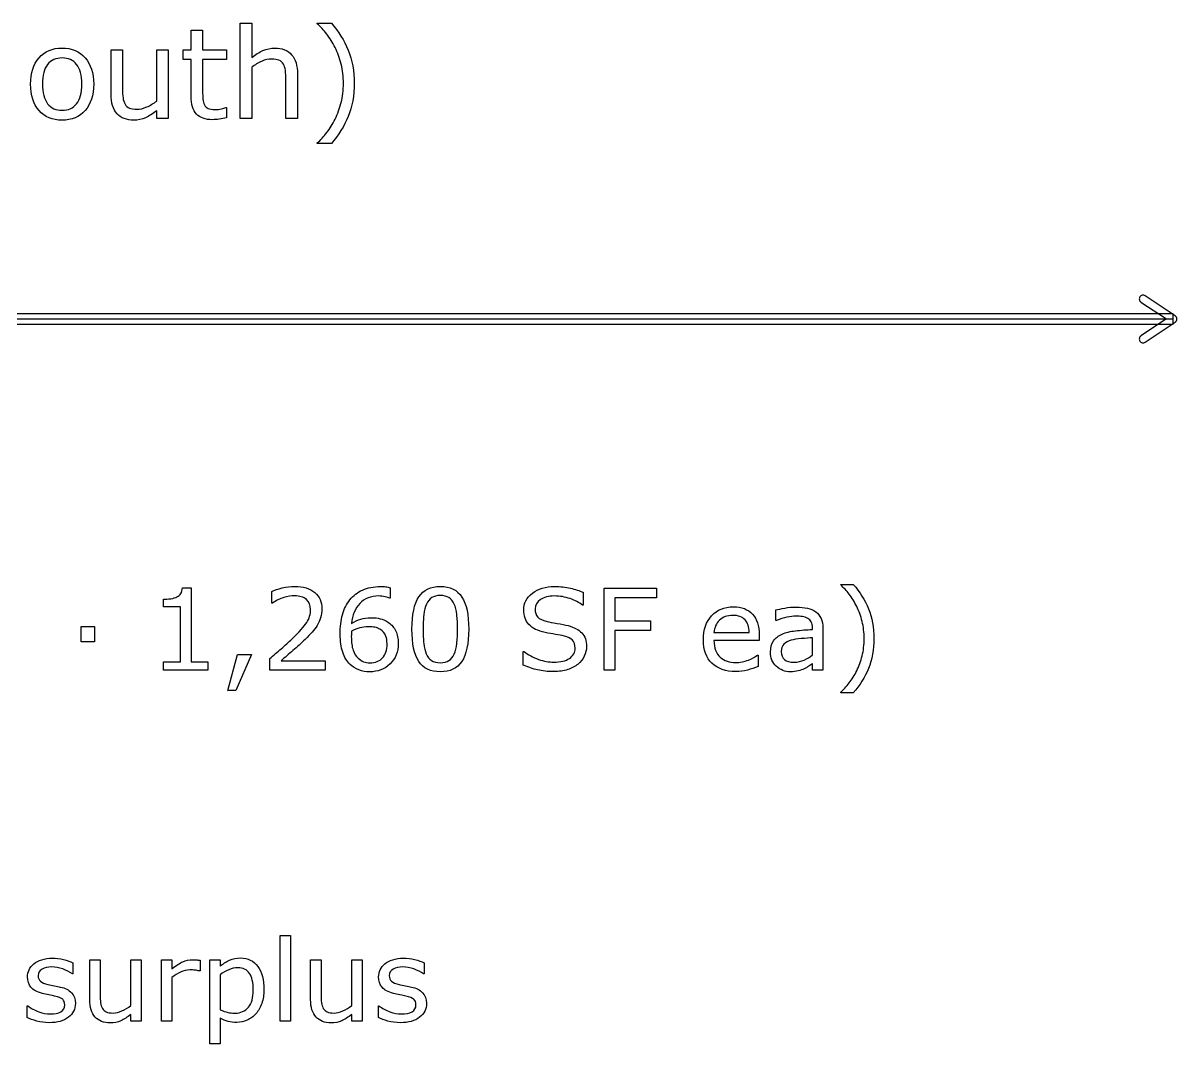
# Model space of a CAD drawing. Extents: x -13 to 750, y 12 to 2314.
# Drawn here: x 176.3 to 268.3, y 1756.1 to 1837.5 of the extents above; entities that cross this region are included whole.
import ezdxf

# ---------------------------------------------------------------- set-up
doc = ezdxf.new("R2010")
doc.units = 0
doc.layers.get('0').update_dxf_attribs({"linetype": 'CONTINUOUS'})

msp = doc.modelspace()

# ---------------------------------------------------------------- linework, layer by layer
at = {"color": 7}
for points in [[(194.53521, 1833.96227), (194.53521, 1829.89), (193.61724, 1829.89), (193.61724, 1837.48766), (194.53521, 1837.48766), (194.53521, 1834.73863)], [(199.75977, 1837.4388), (199.75977, 1837.4876), (200.87793, 1837.4876)], [(189.69629, 1831.67224), (189.69629, 1834.57263), (189.07617, 1834.57263), (189.07617, 1835.34411), (189.69629, 1835.34411), (189.69629, 1836.91149), (190.61426, 1836.91149), (190.61426, 1835.34411), (192.50879, 1835.34411), (192.50879, 1834.57263), (190.61426, 1834.57263), (190.61426, 1832.08728)], [(183.30957, 1831.80406), (183.30957, 1835.3441), (184.22754, 1835.3441), (184.22754, 1832.23863)], [(186.95219, 1831.27189), (186.95219, 1835.34415), (187.87016, 1835.34415), (187.87012, 1829.89)], [(198.17773, 1829.89), (197.25977, 1829.89), (197.25977, 1832.99547)], [(198.17778, 1833.43004), (198.17773, 1829.89)], [(187.87012, 1829.89), (186.95215, 1829.89), (186.95215, 1830.49547)], [(192.45993, 1830.76404), (192.50873, 1830.76404), (192.50879, 1829.9388)], [(200.87793, 1827.87828), (199.75977, 1827.87828), (199.75977, 1827.92708)], [(265.43361, 1815.23959), (267.459, 1813.88998), (265.43361, 1812.54037)], [(268.16602, 1814.13997), (265.76562, 1815.73961)], [(44, 1813.89), (268, 1813.89)], [(265.76562, 1812.04036), (268.16602, 1813.63997)], [(189.01025, 1792.45539), (189.69141, 1792.45539), (189.69141, 1786.55793), (191.02734, 1786.55793), (191.02734, 1785.89)], [(205.57764, 1792.4554), (205.57764, 1791.61604), (205.53374, 1791.61604)], [(241.48975, 1792.6839), (241.48975, 1792.7278), (242.49609, 1792.7278)], [(191.02734, 1785.89), (187.48535, 1785.89), (187.48535, 1786.55797), (188.84766, 1786.55797), (188.84766, 1790.94371), (187.48535, 1790.94371), (187.48535, 1791.54137)], [(196.17334, 1791.23814), (196.12944, 1791.23814), (196.12944, 1792.161)], [(220.95848, 1792.09504), (220.95848, 1791.06672), (220.89698, 1791.06672)], [(236.37451, 1789.85392), (236.33061, 1789.85392), (236.33061, 1790.69327)], [(231.38232, 1788.89142), (234.19482, 1788.89142)], [(234.99898, 1788.70685), (234.99902, 1788.25861)], [(239.24414, 1789.13317), (239.24414, 1789.26062)], [(240.06596, 1789.22109), (240.06592, 1785.89)], [(205.32313, 1787.97729), (205.32275, 1787.97736)], [(234.99902, 1788.25861), (231.38232, 1788.25861)], [(239.24414, 1787.0985), (239.24414, 1788.4652)], [(200.39648, 1785.89), (195.9668, 1785.89), (195.9668, 1786.80846)], [(216.17725, 1786.29426), (216.17725, 1787.3841), (216.23875, 1787.3841)], [(234.8584, 1787.08967), (234.9023, 1787.08967), (234.9023, 1786.18879)], [(196.87649, 1786.64146), (200.39651, 1786.64146), (200.39648, 1785.89)], [(240.06592, 1785.89), (239.24414, 1785.89), (239.24414, 1786.41295)], [(242.49609, 1784.07945), (241.48975, 1784.07945), (241.48975, 1784.12335)], [(181.61426, 1759.61266), (181.61426, 1762.79869), (182.44043, 1762.79869), (182.44043, 1760.00377)], [(184.89262, 1759.13364), (184.89262, 1762.79868), (185.71879, 1762.79868), (185.71875, 1757.89)], [(188.17094, 1761.37486), (188.17094, 1757.89), (187.34477, 1757.89), (187.34477, 1762.79869), (188.17094, 1762.79869), (188.17094, 1762.07359)], [(192.01172, 1758.13609), (192.01172, 1756.07945), (191.18555, 1756.07945), (191.18555, 1762.79869), (192.01172, 1762.79869), (192.01172, 1762.28453)], [(199.22754, 1759.61263), (199.22754, 1762.79866), (200.05371, 1762.79866), (200.05371, 1760.00374)], [(202.5059, 1759.13361), (202.5059, 1762.79865), (203.33207, 1762.79865), (203.33203, 1757.88997)], [(180.27389, 1762.54818), (180.27389, 1761.66488), (180.22999, 1761.66488)], [(190.40771, 1761.89781), (190.36381, 1761.89781)], [(190.40775, 1762.74599), (190.40771, 1761.89781)], [(208.27144, 1762.54819), (208.27144, 1761.66489), (208.22754, 1761.66489)], [(192.01172, 1761.59017), (192.01172, 1758.80843)], [(176.63086, 1758.18439), (176.63086, 1759.11164), (176.67476, 1759.11164)], [(204.62842, 1758.1844), (204.62842, 1759.11165), (204.67232, 1759.11165)], [(185.71875, 1757.89), (184.89258, 1757.89), (184.89258, 1758.43492)], [(203.33203, 1757.88997), (202.50586, 1757.88997), (202.50586, 1758.43489)]]:
    msp.add_lwpolyline(points, dxfattribs=at)
for points in [[(202.69922, 1832.68291), (202.69922, 1832.68291)], [(180.98047, 1832.61461), (180.98047, 1832.61461)], [(181.92773, 1832.61461), (181.92773, 1832.61461)], [(44, 1814.29039), (44, 1813.48961), (268, 1813.48961), (268, 1814.29039)], [(226.79883, 1791.65998), (223.48975, 1791.65998), (223.48975, 1789.81428), (226.33301, 1789.81428), (226.33301, 1789.04084), (223.48975, 1789.04084), (223.48975, 1785.89), (222.61963, 1785.89), (222.61963, 1792.43346), (226.79883, 1792.43346)], [(181.98779, 1788.13561), (180.9375, 1788.13561), (180.9375, 1789.37926), (181.98779, 1789.37926)], [(211.83105, 1789.16389), (211.83105, 1789.16389)], [(206.21489, 1788.01251), (206.21489, 1788.01251)], [(221.22218, 1787.75764), (221.22218, 1787.75764)], [(244.13525, 1788.40358), (244.13525, 1788.40358)], [(194.51221, 1787.14244), (193.27295, 1784.26402), (192.63135, 1784.26402), (193.396, 1787.14244)], [(210.67528, 1787.16877), (210.67528, 1787.16877)], [(239.24414, 1787.09852), (239.24414, 1787.09852)], [(197.62793, 1757.88997), (196.80176, 1757.88997), (196.80176, 1764.72786), (197.62793, 1764.72786)], [(194.65283, 1760.3817), (194.65283, 1760.3817)], [(195.50537, 1760.40367), (195.50537, 1760.40367)], [(180.4673, 1759.305), (180.4673, 1759.305)], [(208.46484, 1759.30501), (208.46484, 1759.30501)]]:
    msp.add_lwpolyline(points, close=True, dxfattribs=at)
for points in [[(200.51172, 1836.6136), (200.274087, 1836.9261), (200.023437, 1837.201167), (199.75977, 1837.4388)], [(200.87793, 1837.4876), (201.454103, 1836.826793), (201.901693, 1836.105763), (202.2207, 1835.32451)], [(201.18066, 1835.52962), (200.975587, 1835.943033), (200.752607, 1836.30436), (200.51172, 1836.6136)], [(177.57227, 1834.7191), (178.027997, 1835.23668), (178.641603, 1835.49547), (179.41309, 1835.49547)], [(179.41309, 1835.49547), (180.178063, 1835.49547), (180.788413, 1835.23668), (181.24414, 1834.7191)], [(195.42388, 1835.29527), (195.729867, 1835.428737), (196.043993, 1835.49547), (196.36626, 1835.49547)], [(196.36626, 1835.49547), (196.955453, 1835.49547), (197.404673, 1835.31806), (197.71392, 1834.96324)], [(201.65918, 1834.20638), (201.53874, 1834.688147), (201.379233, 1835.129227), (201.18066, 1835.52962)], [(176.89355, 1832.61461), (176.89355, 1833.503283), (177.11979, 1834.20478), (177.57227, 1834.7191)], [(179.41309, 1834.70445), (178.915043, 1834.70445), (178.527673, 1834.531927), (178.25098, 1834.18688)], [(180.56543, 1834.18688), (180.288737, 1834.531927), (179.904623, 1834.70445), (179.41309, 1834.70445)], [(181.24414, 1834.7191), (181.699867, 1834.20478), (181.92773, 1833.503283), (181.92773, 1832.61461)], [(194.53521, 1834.73863), (194.821663, 1834.976263), (195.117887, 1835.16181), (195.42388, 1835.29527)], [(196.10747, 1834.62145), (195.856823, 1834.62145), (195.59478, 1834.5596), (195.32134, 1834.4359)], [(196.70317, 1834.51891), (196.550177, 1834.58727), (196.35161, 1834.62145), (196.10747, 1834.62145)], [(197.05474, 1834.21617), (196.97336, 1834.35289), (196.85617, 1834.453803), (196.70317, 1834.51891)], [(197.71392, 1834.96324), (198.02316, 1834.608427), (198.17778, 1834.09736), (198.17778, 1833.43004)], [(202.2207, 1835.32451), (202.539713, 1834.543263), (202.69922, 1833.66273), (202.69922, 1832.68291)], [(178.25098, 1834.18688), (177.97754, 1833.84508), (177.84082, 1833.32099), (177.84082, 1832.61461)], [(180.98047, 1832.61461), (180.98047, 1833.32099), (180.842123, 1833.84508), (180.56543, 1834.18688)], [(195.32134, 1834.4359), (195.0479, 1834.3122), (194.785857, 1834.154323), (194.53521, 1833.96227)], [(197.21587, 1833.69859), (197.186603, 1833.91995), (197.132893, 1834.092477), (197.05474, 1834.21617)], [(197.25977, 1832.99547), (197.25977, 1833.246123), (197.245137, 1833.480497), (197.21587, 1833.69859)], [(201.83984, 1832.68294), (201.83984, 1833.216793), (201.77962, 1833.724607), (201.65918, 1834.20638)], [(201.65918, 1831.15462), (201.77962, 1831.61686), (201.83984, 1832.1263), (201.83984, 1832.68294)], [(202.69922, 1832.68297), (202.69922, 1831.70315), (202.539713, 1830.822617), (202.2207, 1830.04137)], [(177.57227, 1830.51012), (177.11979, 1831.02444), (176.89355, 1831.725937), (176.89355, 1832.61461)], [(177.84082, 1832.61461), (177.84082, 1831.931017), (177.979167, 1831.41181), (178.25586, 1831.05699)], [(180.56055, 1831.05211), (180.840497, 1831.40367), (180.98047, 1831.924503), (180.98047, 1832.61461)], [(181.92773, 1832.61461), (181.92773, 1831.725937), (181.699867, 1831.02444), (181.24414, 1830.51012)], [(183.78809, 1830.26109), (183.469077, 1830.612657), (183.30957, 1831.12698), (183.30957, 1831.80406)], [(184.22754, 1832.23863), (184.22754, 1831.961937), (184.240573, 1831.724307), (184.26664, 1831.52574)], [(190.61426, 1832.08728), (190.61426, 1831.80082), (190.62076, 1831.57621), (190.63376, 1831.41345)], [(178.25586, 1831.05699), (178.532553, 1830.70543), (178.918297, 1830.52965), (179.41309, 1830.52965)], [(179.41309, 1830.52965), (179.90137, 1830.52965), (180.283857, 1830.703803), (180.56055, 1831.05211)], [(184.26664, 1831.52574), (184.292707, 1831.330427), (184.348047, 1831.162783), (184.43266, 1831.02281)], [(184.43266, 1831.02281), (184.520547, 1830.879583), (184.634477, 1830.775417), (184.77445, 1830.71031)], [(186.16117, 1830.79825), (186.444377, 1830.92195), (186.70805, 1831.07983), (186.95219, 1831.27189)], [(190.13086, 1830.23181), (189.841147, 1830.53129), (189.69629, 1831.011433), (189.69629, 1831.67224)], [(190.63376, 1831.41345), (190.64676, 1831.253943), (190.692333, 1831.104203), (190.77048, 1830.96423)], [(190.77048, 1830.96423), (190.842093, 1830.834023), (190.93975, 1830.737993), (191.06345, 1830.67614)], [(201.18066, 1829.83626), (201.382487, 1830.252927), (201.541993, 1830.69238), (201.65918, 1831.15462)], [(179.41309, 1829.73863), (178.641603, 1829.73863), (178.027997, 1829.995793), (177.57227, 1830.51012)], [(181.24414, 1830.51012), (180.788413, 1829.995793), (180.178063, 1829.73863), (179.41309, 1829.73863)], [(185.12598, 1829.73863), (184.55306, 1829.73863), (184.107097, 1829.912783), (183.78809, 1830.26109)], [(184.77445, 1830.71031), (184.914423, 1830.645243), (185.117877, 1830.61271), (185.38481, 1830.61271)], [(186.06348, 1829.93395), (185.780273, 1829.803737), (185.467773, 1829.73863), (185.12598, 1829.73863)], [(185.38481, 1830.61271), (185.622437, 1830.61271), (185.881223, 1830.674557), (186.16117, 1830.79825)], [(186.95215, 1830.49547), (186.642903, 1830.25133), (186.34668, 1830.064157), (186.06348, 1829.93395)], [(191.40039, 1829.78259), (190.84375, 1829.78259), (190.420573, 1829.93233), (190.13086, 1830.23181)], [(191.06345, 1830.67614), (191.190403, 1830.61754), (191.38246, 1830.58824), (191.63962, 1830.58824)], [(191.63962, 1830.58824), (191.78936, 1830.58824), (191.94561, 1830.609407), (192.10837, 1830.65174)], [(192.50879, 1829.9388), (192.336263, 1829.8932), (192.14746, 1829.855763), (191.94238, 1829.82649)], [(192.10837, 1830.65174), (192.27113, 1830.69734), (192.388317, 1830.734773), (192.45993, 1830.76404)], [(202.2207, 1830.04137), (201.901693, 1829.260117), (201.454103, 1828.539087), (200.87793, 1827.87828)], [(191.94238, 1829.82649), (191.74056, 1829.797223), (191.559897, 1829.78259), (191.40039, 1829.78259)], [(200.51172, 1828.75227), (200.765627, 1829.074537), (200.988607, 1829.435867), (201.18066, 1829.83626)], [(199.75977, 1827.92708), (200.010417, 1828.151687), (200.261067, 1828.42675), (200.51172, 1828.75227)], [(265.34961, 1815.65561), (265.305553, 1815.589312), (265.289651, 1815.508222), (265.305406, 1815.430194)], [(265.305406, 1815.430194), (265.321161, 1815.352167), (265.36728, 1815.2836), (265.43361, 1815.23959)], [(265.54021, 1815.783809), (265.462185, 1815.768055), (265.39362, 1815.721937), (265.34961, 1815.65561)], [(265.76562, 1815.73961), (265.699322, 1815.783664), (265.618235, 1815.799564), (265.54021, 1815.783809)], [(268.300164, 1813.88997), (268.300164, 1813.990516), (268.2498, 1814.084378), (268.16602, 1814.13997)], [(268.16602, 1813.63997), (268.2498, 1813.695562), (268.300164, 1813.789424), (268.300164, 1813.88997)], [(265.43361, 1812.54037), (265.367283, 1812.49636), (265.321165, 1812.427795), (265.305411, 1812.34977)], [(265.305411, 1812.34977), (265.289656, 1812.271745), (265.305556, 1812.190658), (265.34961, 1812.12436)], [(265.34961, 1812.12436), (265.39362, 1812.058033), (265.462185, 1812.011915), (265.54021, 1811.996161)], [(265.54021, 1811.996161), (265.618235, 1811.980406), (265.699322, 1811.996306), (265.76562, 1812.04036)], [(188.87402, 1791.99836), (188.953127, 1792.11262), (188.998537, 1792.264963), (189.01025, 1792.45539)], [(196.12944, 1792.161), (196.337453, 1792.263533), (196.61431, 1792.357283), (196.96001, 1792.44225)], [(196.96001, 1792.44225), (197.308643, 1792.52721), (197.645557, 1792.56969), (197.97075, 1792.56969)], [(197.97075, 1792.56969), (198.64165, 1792.56969), (199.16753, 1792.40709), (199.54839, 1792.08189)], [(202.36523, 1791.50182), (202.623043, 1791.832873), (202.955563, 1792.090683), (203.36279, 1792.27525)], [(203.36279, 1792.27525), (203.770017, 1792.46275), (204.244627, 1792.5565), (204.78662, 1792.5565)], [(204.78662, 1792.5565), (204.959473, 1792.5565), (205.104493, 1792.549167), (205.22168, 1792.5345)], [(205.22168, 1792.5345), (205.338867, 1792.519833), (205.45752, 1792.493467), (205.57764, 1792.4554)], [(207.854, 1791.73029), (208.220213, 1792.28693), (208.791503, 1792.56525), (209.56787, 1792.56525)], [(209.56787, 1792.56525), (210.35303, 1792.56525), (210.925783, 1792.282537), (211.28613, 1791.71711)], [(216.91111, 1792.02473), (217.374003, 1792.37629), (217.961407, 1792.55207), (218.67332, 1792.55207)], [(218.67332, 1792.55207), (219.13328, 1792.55207), (219.555153, 1792.508123), (219.93894, 1792.42023)], [(219.93894, 1792.42023), (220.322733, 1792.332343), (220.66258, 1792.223947), (220.95848, 1792.09504)], [(242.1665, 1791.94122), (241.952633, 1792.222467), (241.72705, 1792.470027), (241.48975, 1792.6839)], [(242.49609, 1792.7278), (243.01465, 1792.133073), (243.417483, 1791.484147), (243.70459, 1790.78102)], [(187.48535, 1791.54137), (187.669923, 1791.54137), (187.867677, 1791.556003), (188.07861, 1791.58527)], [(188.07861, 1791.58527), (188.28955, 1791.61747), (188.44922, 1791.66288), (188.55762, 1791.7215)], [(188.55762, 1791.7215), (188.692387, 1791.794747), (188.797853, 1791.887033), (188.87402, 1791.99836)], [(197.08301, 1791.66881), (196.772463, 1791.575057), (196.46924, 1791.4315), (196.17334, 1791.23814)], [(197.94873, 1791.80943), (197.68213, 1791.80943), (197.393557, 1791.762557), (197.08301, 1791.66881)], [(198.88477, 1791.51939), (198.66211, 1791.71275), (198.350097, 1791.80943), (197.94873, 1791.80943)], [(199.22314, 1790.72398), (199.22314, 1791.063827), (199.11035, 1791.328963), (198.88477, 1791.51939)], [(199.54839, 1792.08189), (199.92925, 1791.75963), (200.11968, 1791.321643), (200.11968, 1790.76793)], [(201.76758, 1790.3065), (201.893553, 1790.754747), (202.09277, 1791.153187), (202.36523, 1791.50182)], [(204.65484, 1791.80059), (204.024953, 1791.80059), (203.52251, 1791.602837), (203.14751, 1791.20733)], [(205.16021, 1791.73909), (204.996143, 1791.78009), (204.827687, 1791.80059), (204.65484, 1791.80059)], [(205.53374, 1791.61604), (205.451707, 1791.659973), (205.327197, 1791.70099), (205.16021, 1791.73909)], [(207.30469, 1789.1551), (207.30469, 1790.318187), (207.487793, 1791.176583), (207.854, 1791.73029)], [(208.88232, 1791.66877), (208.703613, 1791.55451), (208.561523, 1791.381657), (208.45605, 1791.15021)], [(209.56787, 1791.84016), (209.292483, 1791.84016), (209.063967, 1791.78303), (208.88232, 1791.66877)], [(210.24902, 1791.66877), (210.07324, 1791.78303), (209.84619, 1791.84016), (209.56787, 1791.84016)], [(210.6709, 1791.159), (210.56836, 1791.384587), (210.427733, 1791.55451), (210.24902, 1791.66877)], [(211.28613, 1791.71711), (211.64941, 1791.15461), (211.83105, 1790.303537), (211.83105, 1789.16389)], [(216.21678, 1790.68), (216.21678, 1791.227853), (216.448223, 1791.676097), (216.91111, 1792.02473)], [(217.54396, 1791.51057), (217.262707, 1791.31721), (217.12208, 1791.068187), (217.12208, 1790.7635)], [(218.66896, 1791.8006), (218.203133, 1791.8006), (217.828133, 1791.703923), (217.54396, 1791.51057)], [(219.91261, 1791.58967), (219.50831, 1791.73029), (219.09376, 1791.8006), (218.66896, 1791.8006)], [(220.89698, 1791.06672), (220.64796, 1791.277653), (220.319837, 1791.45197), (219.91261, 1791.58967)], [(242.76855, 1790.96563), (242.583983, 1791.337703), (242.3833, 1791.6629), (242.1665, 1791.94122)], [(198.91113, 1789.68248), (199.119137, 1790.004747), (199.22314, 1790.351913), (199.22314, 1790.72398)], [(200.11968, 1790.76793), (200.11968, 1790.518903), (200.087447, 1790.285993), (200.02298, 1790.0692)], [(203.14751, 1791.20733), (202.77251, 1790.814757), (202.55425, 1790.28302), (202.49273, 1789.61212)], [(208.45605, 1791.15021), (208.356443, 1790.933417), (208.287597, 1790.650703), (208.24951, 1790.30207)], [(210.88184, 1790.32404), (210.846707, 1790.652167), (210.776393, 1790.930487), (210.6709, 1791.159)], [(216.63426, 1789.51545), (216.35594, 1789.814277), (216.21678, 1790.20246), (216.21678, 1790.68)], [(217.12208, 1790.7635), (217.12208, 1790.491033), (217.192393, 1790.277163), (217.33302, 1790.12189)], [(231.19771, 1790.22736), (231.637163, 1790.69904), (232.214313, 1790.93488), (232.92916, 1790.93488)], [(232.92916, 1790.93488), (233.591267, 1790.93488), (234.101033, 1790.74152), (234.45846, 1790.3548)], [(236.33061, 1790.69327), (236.491743, 1790.737203), (236.724653, 1790.785543), (237.02934, 1790.83829)], [(237.02934, 1790.83829), (237.334027, 1790.891023), (237.63432, 1790.91739), (237.93022, 1790.91739)], [(237.93022, 1790.91739), (238.27592, 1790.91739), (238.57621, 1790.88809), (238.83109, 1790.82949)], [(238.83109, 1790.82949), (239.088903, 1790.773823), (239.31156, 1790.677143), (239.49906, 1790.53945)], [(239.49906, 1790.53945), (239.683633, 1790.40469), (239.82426, 1790.230373), (239.92094, 1790.0165)], [(243.19922, 1789.77472), (243.09082, 1790.208313), (242.947263, 1790.605283), (242.76855, 1790.96563)], [(243.70459, 1790.78102), (243.991697, 1790.0779), (244.13525, 1789.28542), (244.13525, 1788.40358)], [(197.75537, 1788.38609), (198.31787, 1788.931017), (198.703123, 1789.363147), (198.91113, 1789.68248)], [(199.74612, 1789.45836), (199.631867, 1789.27672), (199.497103, 1789.09801), (199.34183, 1788.92223)], [(200.02298, 1790.0692), (199.961447, 1789.855333), (199.86916, 1789.65172), (199.74612, 1789.45836)], [(201.58301, 1788.76402), (201.58301, 1789.3441), (201.644533, 1789.85826), (201.76758, 1790.3065)], [(202.49273, 1789.61212), (202.738823, 1789.761533), (202.98052, 1789.874327), (203.21782, 1789.9505)], [(203.21782, 1789.9505), (203.458053, 1790.0296), (203.73491, 1790.06915), (204.04839, 1790.06915)], [(204.04839, 1790.06915), (204.32671, 1790.06915), (204.57134, 1790.042783), (204.78228, 1789.99005)], [(204.78228, 1789.99005), (204.996147, 1789.94025), (205.214407, 1789.83771), (205.43706, 1789.68243)], [(205.43706, 1789.68243), (205.694873, 1789.503717), (205.888233, 1789.27813), (206.01714, 1789.00567)], [(208.24951, 1790.30207), (208.214377, 1789.953437), (208.19681, 1789.571113), (208.19681, 1789.1551)], [(210.93894, 1789.16389), (210.93894, 1789.609197), (210.919907, 1789.995913), (210.88184, 1790.32404)], [(217.92625, 1788.88703), (217.34617, 1789.010077), (216.915507, 1789.21955), (216.63426, 1789.51545)], [(217.33302, 1790.12189), (217.473647, 1789.966617), (217.721203, 1789.847967), (218.07569, 1789.76594)], [(218.07569, 1789.76594), (218.26319, 1789.72494), (218.529793, 1789.675133), (218.8755, 1789.61652)], [(218.8755, 1789.61652), (219.2212, 1789.55792), (219.514167, 1789.497863), (219.7544, 1789.43635)], [(219.7544, 1789.43635), (220.240733, 1789.307443), (220.606947, 1789.112617), (220.85304, 1788.85187)], [(230.54293, 1788.31574), (230.54293, 1789.118473), (230.76119, 1789.75568), (231.19771, 1790.22736)], [(231.82617, 1789.86262), (231.56543, 1789.601873), (231.41748, 1789.27814), (231.38232, 1788.89142)], [(232.88525, 1790.25373), (232.44287, 1790.25373), (232.089843, 1790.12336), (231.82617, 1789.86262)], [(233.86523, 1789.89777), (233.651363, 1790.135077), (233.324703, 1790.25373), (232.88525, 1790.25373)], [(234.19482, 1788.89142), (234.192153, 1789.32502), (234.08229, 1789.66047), (233.86523, 1789.89777)], [(234.45846, 1790.3548), (234.818807, 1789.968087), (234.99898, 1789.41877), (234.99898, 1788.70685)], [(237.20068, 1790.10001), (236.93408, 1790.044343), (236.65869, 1789.962313), (236.37451, 1789.85392)], [(237.92578, 1790.18791), (237.708987, 1790.18791), (237.467287, 1790.15861), (237.20068, 1790.10001)], [(238.43994, 1790.15271), (238.27588, 1790.176177), (238.104493, 1790.18791), (237.92578, 1790.18791)], [(238.86182, 1790.01647), (238.744633, 1790.083857), (238.604007, 1790.12927), (238.43994, 1790.15271)], [(239.14307, 1789.72644), (239.078603, 1789.849487), (238.984853, 1789.946163), (238.86182, 1790.01647)], [(239.24414, 1789.26062), (239.24414, 1789.44812), (239.21045, 1789.603393), (239.14307, 1789.72644)], [(239.92094, 1790.0165), (240.01762, 1789.802633), (240.06596, 1789.537497), (240.06596, 1789.22109)], [(243.36182, 1788.40362), (243.36182, 1788.884093), (243.30762, 1789.341127), (243.19922, 1789.77472)], [(199.34183, 1788.92223), (199.189483, 1788.746443), (199.003447, 1788.551617), (198.78372, 1788.33775)], [(201.78516, 1787.31383), (201.650393, 1787.715197), (201.58301, 1788.198593), (201.58301, 1788.76402)], [(202.47508, 1788.79908), (202.472413, 1788.74048), (202.47108, 1788.665773), (202.47108, 1788.57496)], [(202.47108, 1788.57496), (202.47108, 1788.112067), (202.517957, 1787.745857), (202.61171, 1787.47633)], [(202.48828, 1788.98804), (202.48228, 1788.923573), (202.47788, 1788.860587), (202.47508, 1788.79908)], [(203.14746, 1789.26051), (202.933593, 1789.20191), (202.713867, 1789.111087), (202.48828, 1788.98804)], [(203.8418, 1789.34841), (203.592773, 1789.34841), (203.361327, 1789.31911), (203.14746, 1789.26051)], [(204.35596, 1789.30451), (204.191893, 1789.333777), (204.020507, 1789.34841), (203.8418, 1789.34841)], [(204.8042, 1789.11994), (204.669433, 1789.213693), (204.52002, 1789.275217), (204.35596, 1789.30451)], [(205.19971, 1788.65412), (205.120603, 1788.832833), (204.988767, 1788.988107), (204.8042, 1789.11994)], [(205.32275, 1787.97736), (205.32275, 1788.24982), (205.281737, 1788.475407), (205.19971, 1788.65412)], [(206.01714, 1789.00567), (206.148973, 1788.73321), (206.21489, 1788.402157), (206.21489, 1788.01251)], [(207.84521, 1786.58869), (207.484863, 1787.14533), (207.30469, 1788.0008), (207.30469, 1789.1551)], [(208.19681, 1789.1551), (208.19681, 1788.698067), (208.21291, 1788.31574), (208.24511, 1788.00812)], [(210.88184, 1788.00373), (210.919907, 1788.325997), (210.93894, 1788.712717), (210.93894, 1789.16389)], [(211.83105, 1789.16389), (211.83105, 1787.989083), (211.64648, 1787.12629), (211.27734, 1786.57551)], [(218.73924, 1788.74201), (218.484353, 1788.780077), (218.213357, 1788.828417), (217.92625, 1788.88703)], [(219.45555, 1788.59699), (219.235823, 1788.65559), (218.997053, 1788.70393), (218.73924, 1788.74201)], [(220.10154, 1788.27619), (219.960913, 1788.413883), (219.745583, 1788.520817), (219.45555, 1788.59699)], [(220.85304, 1788.85187), (221.099133, 1788.59113), (221.22218, 1788.226387), (221.22218, 1787.75764)], [(236.13281, 1788.21472), (236.293943, 1788.446167), (236.52246, 1788.627807), (236.81836, 1788.75964)], [(236.81836, 1788.75964), (237.117187, 1788.891473), (237.476073, 1788.98083), (237.89502, 1789.02771)], [(237.89502, 1789.02771), (238.313967, 1789.074577), (238.763673, 1789.10973), (239.24414, 1789.13317)], [(195.9668, 1786.80846), (196.274413, 1787.072127), (196.58203, 1787.335797), (196.88965, 1787.59947)], [(196.88965, 1787.59947), (197.200197, 1787.863143), (197.48877, 1788.12535), (197.75537, 1788.38609)], [(198.78372, 1788.33775), (198.470247, 1788.030137), (198.146517, 1787.73131), (197.81253, 1787.44127)], [(204.95839, 1786.85669), (205.20155, 1787.11743), (205.32313, 1787.490963), (205.32313, 1787.97729)], [(206.21484, 1788.01256), (206.21484, 1787.34752), (205.995113, 1786.804063), (205.55566, 1786.38219)], [(208.24511, 1788.00812), (208.27731, 1787.700507), (208.346157, 1787.425117), (208.45165, 1787.18195)], [(210.67529, 1787.16877), (210.77783, 1787.406077), (210.84668, 1787.684397), (210.88184, 1788.00373)], [(219.86424, 1786.826), (220.165993, 1787.028147), (220.31687, 1787.297677), (220.31687, 1787.63459)], [(220.31687, 1787.63459), (220.31687, 1787.92463), (220.245093, 1788.138497), (220.10154, 1788.27619)], [(221.22217, 1787.75764), (221.22217, 1787.502753), (221.16211, 1787.2508), (221.04199, 1787.00178)], [(231.22848, 1786.43488), (230.771447, 1786.877267), (230.54293, 1787.50422), (230.54293, 1788.31574)], [(231.38232, 1788.25861), (231.38232, 1787.956857), (231.42773, 1787.693187), (231.51855, 1787.4676)], [(235.89551, 1787.31384), (235.89551, 1787.685907), (235.97461, 1787.9862), (236.13281, 1788.21472)], [(236.96777, 1787.95545), (236.82129, 1787.814823), (236.74805, 1787.62), (236.74805, 1787.37098)], [(237.54346, 1788.27186), (237.306153, 1788.204473), (237.114257, 1788.099003), (236.96777, 1787.95545)], [(238.35205, 1788.3993), (238.01221, 1788.370033), (237.74268, 1788.327553), (237.54346, 1788.27186)], [(239.24414, 1788.4652), (238.992187, 1788.450533), (238.694823, 1788.428567), (238.35205, 1788.3993)], [(243.19922, 1787.02813), (243.30762, 1787.44415), (243.36182, 1787.902647), (243.36182, 1788.40362)], [(244.13525, 1788.40367), (244.13525, 1787.521837), (243.991697, 1786.729357), (243.70459, 1786.02623)], [(197.81253, 1787.44127), (197.478543, 1787.154163), (197.16653, 1786.88756), (196.87649, 1786.64146)], [(202.36963, 1786.34703), (202.117677, 1786.590197), (201.922853, 1786.912463), (201.78516, 1787.31383)], [(202.61171, 1787.47633), (202.70839, 1787.209723), (202.840227, 1786.998783), (203.00722, 1786.84351)], [(203.00722, 1786.84351), (203.14198, 1786.714603), (203.286997, 1786.61939), (203.44227, 1786.55787)], [(203.95643, 1786.46997), (204.381237, 1786.46997), (204.715223, 1786.598877), (204.95839, 1786.85669)], [(208.45165, 1787.18195), (208.54833, 1786.953437), (208.68456, 1786.77912), (208.86034, 1786.659)], [(210.25341, 1786.65021), (210.43505, 1786.76447), (210.575673, 1786.937323), (210.67528, 1787.16877)], [(216.23875, 1787.3841), (216.569803, 1787.108707), (216.952127, 1786.896303), (217.38572, 1786.74689)], [(217.38572, 1786.74689), (217.819313, 1786.597477), (218.22654, 1786.52277), (218.6074, 1786.52277)], [(218.6074, 1786.52277), (219.146467, 1786.52277), (219.565413, 1786.623847), (219.86424, 1786.826)], [(221.04199, 1787.00178), (220.924803, 1786.752753), (220.759277, 1786.541813), (220.54541, 1786.36896)], [(231.51855, 1787.4676), (231.609377, 1787.24494), (231.73389, 1787.061833), (231.89209, 1786.91828)], [(231.89209, 1786.91828), (232.044437, 1786.777653), (232.224613, 1786.672183), (232.43262, 1786.60187)], [(233.12695, 1786.49641), (233.460937, 1786.49641), (233.796387, 1786.562327), (234.1333, 1786.69416)], [(234.1333, 1786.69416), (234.473147, 1786.828927), (234.714847, 1786.960763), (234.8584, 1787.08967)], [(236.35693, 1786.19323), (236.049317, 1786.486203), (235.89551, 1786.85974), (235.89551, 1787.31384)], [(236.74805, 1787.37098), (236.74805, 1787.089727), (236.83301, 1786.877323), (237.00293, 1786.73377)], [(237.00293, 1786.73377), (237.17285, 1786.593143), (237.432127, 1786.52283), (237.78076, 1786.52283)], [(237.78076, 1786.52283), (238.0708, 1786.52283), (238.335937, 1786.578493), (238.57617, 1786.68982)], [(238.57617, 1786.68982), (238.816403, 1786.80408), (239.03906, 1786.940313), (239.24414, 1787.09852)], [(242.76855, 1785.84161), (242.950197, 1786.21661), (243.093753, 1786.612117), (243.19922, 1787.02813)], [(203.06836, 1785.90318), (202.804687, 1786.002793), (202.571777, 1786.150743), (202.36963, 1786.34703)], [(203.94727, 1785.75377), (203.625003, 1785.75377), (203.332033, 1785.803573), (203.06836, 1785.90318)], [(203.44227, 1786.55787), (203.600477, 1786.49927), (203.771863, 1786.46997), (203.95643, 1786.46997)], [(205.55566, 1786.38219), (205.11914, 1785.963243), (204.58301, 1785.75377), (203.94727, 1785.75377)], [(209.56787, 1785.75373), (208.782717, 1785.75373), (208.208497, 1786.03205), (207.84521, 1786.58869)], [(208.86034, 1786.659), (209.039053, 1786.538887), (209.274893, 1786.47883), (209.56786, 1786.47883)], [(209.56786, 1786.47883), (209.843253, 1786.47883), (210.07177, 1786.535957), (210.25341, 1786.65021)], [(211.27734, 1786.57551), (210.911133, 1786.027657), (210.34131, 1785.75373), (209.56787, 1785.75373)], [(217.32422, 1785.90314), (216.94922, 1785.991033), (216.566897, 1786.121407), (216.17725, 1786.29426)], [(218.59863, 1785.77131), (218.12695, 1785.77131), (217.702147, 1785.815253), (217.32422, 1785.90314)], [(219.72363, 1785.92951), (219.413083, 1785.824043), (219.038083, 1785.77131), (218.59863, 1785.77131)], [(220.54541, 1786.36896), (220.311037, 1786.18146), (220.03711, 1786.034977), (219.72363, 1785.92951)], [(233.1357, 1785.7757), (232.321247, 1785.7757), (231.685507, 1785.995427), (231.22848, 1786.43488)], [(232.43262, 1786.60187), (232.643553, 1786.531563), (232.874997, 1786.49641), (233.12695, 1786.49641)], [(234.04976, 1785.89435), (233.759727, 1785.81525), (233.45504, 1785.7757), (233.1357, 1785.7757)], [(234.9023, 1786.18879), (234.62398, 1786.071603), (234.3398, 1785.973457), (234.04976, 1785.89435)], [(237.48193, 1785.75378), (237.03955, 1785.75378), (236.66455, 1785.900263), (236.35693, 1786.19323)], [(238.11035, 1785.82408), (237.931643, 1785.777213), (237.72217, 1785.75378), (237.48193, 1785.75378)], [(238.58496, 1785.99107), (238.447267, 1785.92369), (238.289063, 1785.868027), (238.11035, 1785.82408)], [(238.94531, 1786.20201), (238.822263, 1786.114123), (238.702147, 1786.04381), (238.58496, 1785.99107)], [(239.24414, 1786.41295), (239.1709, 1786.36315), (239.07129, 1786.292837), (238.94531, 1786.20201)], [(242.1665, 1784.86602), (242.39502, 1785.15606), (242.595703, 1785.481257), (242.76855, 1785.84161)], [(243.70459, 1786.02623), (243.417483, 1785.323103), (243.01465, 1784.674177), (242.49609, 1784.07945)], [(241.48975, 1784.12335), (241.71533, 1784.325497), (241.940913, 1784.573053), (242.1665, 1784.86602)], [(177.15816, 1762.46908), (177.322227, 1762.606773), (177.530237, 1762.715173), (177.78219, 1762.79428)], [(177.78219, 1762.79428), (178.03707, 1762.876307), (178.32125, 1762.91732), (178.63473, 1762.91732)], [(178.63473, 1762.91732), (178.927697, 1762.91732), (179.223593, 1762.8807), (179.52242, 1762.80746)], [(179.52242, 1762.80746), (179.82418, 1762.737147), (180.07467, 1762.65072), (180.27389, 1762.54818)], [(189.03666, 1762.6317), (189.288613, 1762.743027), (189.54496, 1762.79869), (189.8057, 1762.79869)], [(189.8057, 1762.79869), (189.94926, 1762.79869), (190.053267, 1762.79429), (190.11772, 1762.78549)], [(190.11772, 1762.78549), (190.182187, 1762.77949), (190.278863, 1762.766323), (190.40775, 1762.74599)], [(192.75, 1762.74596), (193.025393, 1762.871933), (193.318363, 1762.93492), (193.62891, 1762.93492)], [(193.62891, 1762.93492), (194.220703, 1762.93492), (194.680663, 1762.7108), (195.00879, 1762.26256)], [(205.15572, 1762.46909), (205.319787, 1762.606783), (205.527797, 1762.715183), (205.77975, 1762.79429)], [(205.77975, 1762.79429), (206.03463, 1762.876317), (206.318807, 1762.91733), (206.63228, 1762.91733)], [(206.63228, 1762.91733), (206.925253, 1762.91733), (207.221153, 1762.88071), (207.51998, 1762.80747)], [(207.51998, 1762.80747), (207.82174, 1762.737157), (208.072227, 1762.65073), (208.27144, 1762.54819)], [(176.65279, 1761.41879), (176.65279, 1761.620937), (176.693807, 1761.811367), (176.77584, 1761.99008)], [(176.77584, 1761.99008), (176.8608, 1762.168787), (176.98824, 1762.328453), (177.15816, 1762.46908)], [(177.8086, 1762.04281), (177.600593, 1761.928557), (177.49659, 1761.75717), (177.49659, 1761.52865)], [(178.57325, 1762.21859), (178.271497, 1762.21859), (178.016613, 1762.159997), (177.8086, 1762.04281)], [(179.46095, 1762.056), (179.15919, 1762.164393), (178.86329, 1762.21859), (178.57325, 1762.21859)], [(180.22999, 1761.66488), (180.01905, 1761.820153), (179.762703, 1761.950527), (179.46095, 1762.056)], [(188.17094, 1762.07359), (188.499067, 1762.337263), (188.78764, 1762.5233), (189.03666, 1762.6317)], [(189.59477, 1761.98131), (189.339883, 1761.98131), (189.09379, 1761.92418), (188.85649, 1761.80992)], [(190.00346, 1761.95931), (189.8892, 1761.973977), (189.75297, 1761.98131), (189.59477, 1761.98131)], [(190.36381, 1761.89781), (190.240763, 1761.927077), (190.120647, 1761.947577), (190.00346, 1761.95931)], [(192.01172, 1762.28453), (192.231447, 1762.469103), (192.47754, 1762.622913), (192.75, 1762.74596)], [(192.70166, 1761.99446), (192.461427, 1761.89192), (192.231447, 1761.757157), (192.01172, 1761.59017)], [(193.41797, 1762.14827), (193.180663, 1762.14827), (192.941893, 1762.097), (192.70166, 1761.99446)], [(194.34961, 1761.70882), (194.147463, 1762.001787), (193.836917, 1762.14827), (193.41797, 1762.14827)], [(195.00879, 1762.26256), (195.339843, 1761.817247), (195.50537, 1761.197617), (195.50537, 1760.40367)], [(204.65035, 1761.4188), (204.65035, 1761.620947), (204.691367, 1761.811377), (204.7734, 1761.99009)], [(204.7734, 1761.99009), (204.85836, 1762.168797), (204.9858, 1762.328463), (205.15572, 1762.46909)], [(205.80615, 1762.04282), (205.598143, 1761.928567), (205.49414, 1761.75718), (205.49414, 1761.52866)], [(206.5708, 1762.2186), (206.26904, 1762.2186), (206.014157, 1762.160007), (205.80615, 1762.04282)], [(207.4585, 1762.05601), (207.15674, 1762.164403), (206.86084, 1762.2186), (206.5708, 1762.2186)], [(208.22754, 1761.66489), (208.0166, 1761.820163), (207.760253, 1761.950537), (207.4585, 1762.05601)], [(176.92086, 1760.60141), (176.742147, 1760.824063), (176.65279, 1761.096523), (176.65279, 1761.41879)], [(177.49659, 1761.52865), (177.49659, 1761.326503), (177.55958, 1761.17416), (177.68556, 1761.07162)], [(177.68556, 1761.07162), (177.808607, 1760.96908), (178.007823, 1760.885583), (178.28321, 1760.82113)], [(188.85649, 1761.80992), (188.619183, 1761.698593), (188.390667, 1761.553573), (188.17094, 1761.37486)], [(194.65283, 1760.38167), (194.65283, 1760.973463), (194.551757, 1761.415847), (194.34961, 1761.70882)], [(204.91842, 1760.60142), (204.739707, 1760.824073), (204.65035, 1761.096533), (204.65035, 1761.4188)], [(205.49414, 1761.52866), (205.49414, 1761.326513), (205.55713, 1761.17417), (205.68311, 1761.07163)], [(205.68311, 1761.07163), (205.806157, 1760.96909), (206.005373, 1760.885593), (206.28076, 1760.82114)], [(177.83932, 1760.10043), (177.408653, 1760.21469), (177.1025, 1760.381683), (176.92086, 1760.60141)], [(178.35348, 1759.98617), (178.16598, 1760.021303), (177.994593, 1760.05939), (177.83932, 1760.10043)], [(178.28321, 1760.82113), (178.435557, 1760.785997), (178.60548, 1760.75084), (178.79298, 1760.71566)], [(178.79298, 1760.71566), (178.983407, 1760.680527), (179.14161, 1760.648293), (179.26759, 1760.61896)], [(179.26759, 1760.61896), (179.651377, 1760.531073), (179.947273, 1760.380197), (180.15528, 1760.16633)], [(180.15528, 1760.16633), (180.363293, 1759.94953), (180.4673, 1759.66242), (180.4673, 1759.305)], [(182.44043, 1760.00377), (182.44043, 1759.754743), (182.452163, 1759.540877), (182.47563, 1759.36217)], [(194.26611, 1759.00182), (194.523923, 1759.312367), (194.65283, 1759.772327), (194.65283, 1760.3817)], [(195.50537, 1760.40367), (195.50537, 1760.005237), (195.44824, 1759.64049), (195.33398, 1759.30943)], [(200.05371, 1760.00374), (200.05371, 1759.754713), (200.065443, 1759.540847), (200.08891, 1759.36214)], [(205.83687, 1760.10044), (205.40621, 1760.2147), (205.10006, 1760.381693), (204.91842, 1760.60142)], [(206.35103, 1759.98618), (206.16353, 1760.021313), (205.992143, 1760.0594), (205.83687, 1760.10044)], [(206.28076, 1760.82114), (206.433107, 1760.786007), (206.60303, 1760.75085), (206.79053, 1760.71567)], [(206.79053, 1760.71567), (206.980957, 1760.680537), (207.13916, 1760.648303), (207.26514, 1760.61897)], [(207.26514, 1760.61897), (207.648927, 1760.531083), (207.944823, 1760.380207), (208.15283, 1760.16634)], [(208.15283, 1760.16634), (208.360837, 1759.94954), (208.46484, 1759.66243), (208.46484, 1759.30501)], [(176.67476, 1759.11164), (176.935507, 1758.915353), (177.225547, 1758.758613), (177.54488, 1758.64142)], [(178.8149, 1759.89387), (178.697713, 1759.920203), (178.543907, 1759.95097), (178.35348, 1759.98617)], [(179.4565, 1759.63898), (179.345173, 1759.738593), (179.131307, 1759.823557), (178.8149, 1759.89387)], [(179.31588, 1758.64582), (179.52096, 1758.763007), (179.6235, 1758.947577), (179.6235, 1759.19953)], [(179.6235, 1759.19953), (179.6235, 1759.39289), (179.567833, 1759.539373), (179.4565, 1759.63898)], [(180.46729, 1759.305), (180.46729, 1758.85676), (180.281253, 1758.489083), (179.90918, 1758.20197)], [(182.04492, 1758.22398), (181.757813, 1758.540387), (181.61426, 1759.00328), (181.61426, 1759.61266)], [(182.47563, 1759.36217), (182.49903, 1759.18639), (182.548833, 1759.03551), (182.62504, 1758.90953)], [(184.1807, 1758.70737), (184.435587, 1758.818703), (184.672893, 1758.960793), (184.89262, 1759.13364)], [(195.33398, 1759.30943), (195.219727, 1758.98131), (195.058597, 1758.70299), (194.85059, 1758.47447)], [(199.6582, 1758.22395), (199.371093, 1758.540357), (199.22754, 1759.00325), (199.22754, 1759.61263)], [(200.08891, 1759.36214), (200.112377, 1759.18636), (200.16218, 1759.03548), (200.23832, 1758.9095)], [(201.79399, 1758.70734), (202.04887, 1758.818673), (202.286173, 1758.960763), (202.5059, 1759.13361)], [(204.67232, 1759.11165), (204.933067, 1758.915363), (205.223107, 1758.758623), (205.54244, 1758.64143)], [(206.81246, 1759.89388), (206.695273, 1759.920213), (206.541463, 1759.95098), (206.35103, 1759.98618)], [(207.45406, 1759.63899), (207.342733, 1759.738603), (207.128867, 1759.823567), (206.81246, 1759.89388)], [(207.31344, 1758.64583), (207.518513, 1758.763017), (207.62105, 1758.947587), (207.62105, 1759.19954)], [(207.62105, 1759.19954), (207.62105, 1759.3929), (207.565387, 1759.539383), (207.45406, 1759.63899)], [(208.46484, 1759.30501), (208.46484, 1758.85677), (208.278807, 1758.489093), (207.90674, 1758.20198)], [(177.39111, 1757.89875), (177.089357, 1757.986643), (176.83594, 1758.081857), (176.63086, 1758.18439)], [(177.54488, 1758.64142), (177.86422, 1758.527167), (178.170373, 1758.47004), (178.46334, 1758.47004)], [(179.90918, 1758.20197), (179.54004, 1757.914863), (179.03467, 1757.77131), (178.39307, 1757.77131)], [(178.46334, 1758.47004), (178.82662, 1758.47004), (179.1108, 1758.528633), (179.31588, 1758.64582)], [(183.24902, 1757.75377), (182.7334, 1757.75377), (182.332033, 1757.910507), (182.04492, 1758.22398)], [(182.62504, 1758.90953), (182.70414, 1758.780623), (182.80668, 1758.686873), (182.93266, 1758.62828)], [(182.93266, 1758.62828), (183.058633, 1758.56968), (183.241737, 1758.54038), (183.48197, 1758.54038)], [(183.48197, 1758.54038), (183.695837, 1758.54038), (183.928747, 1758.596043), (184.1807, 1758.70737)], [(184.89258, 1758.43492), (184.61426, 1758.215193), (184.347657, 1758.046737), (184.09277, 1757.92955)], [(192.01172, 1758.80843), (192.246093, 1758.702957), (192.446777, 1758.63118), (192.61377, 1758.5931)], [(192.61377, 1758.5931), (192.78369, 1758.555033), (192.975583, 1758.536), (193.18945, 1758.536)], [(193.18945, 1758.536), (193.64941, 1758.536), (194.008297, 1758.691273), (194.26611, 1759.00182)], [(194.85059, 1758.47447), (194.65723, 1758.257677), (194.428713, 1758.08922), (194.16504, 1757.9691)], [(200.8623, 1757.75374), (200.34668, 1757.75374), (199.945313, 1757.910477), (199.6582, 1758.22395)], [(200.23832, 1758.9095), (200.31742, 1758.780593), (200.41996, 1758.686843), (200.54594, 1758.62825)], [(200.54594, 1758.62825), (200.671913, 1758.56965), (200.855017, 1758.54035), (201.09525, 1758.54035)], [(201.09525, 1758.54035), (201.309123, 1758.54035), (201.542037, 1758.596013), (201.79399, 1758.70734)], [(202.50586, 1758.43489), (202.22754, 1758.215163), (201.960937, 1758.046707), (201.70605, 1757.92952)], [(205.38867, 1757.89876), (205.086917, 1757.986653), (204.8335, 1758.081867), (204.62842, 1758.1844)], [(205.54244, 1758.64143), (205.861773, 1758.527177), (206.167927, 1758.47005), (206.4609, 1758.47005)], [(207.90674, 1758.20198), (207.5376, 1757.914873), (207.032227, 1757.77132), (206.39062, 1757.77132)], [(206.4609, 1758.47005), (206.82418, 1758.47005), (207.10836, 1758.528643), (207.31344, 1758.64583)], [(178.39307, 1757.77131), (178.029783, 1757.77131), (177.695797, 1757.81379), (177.39111, 1757.89875)], [(184.09277, 1757.92955), (183.83789, 1757.812363), (183.55664, 1757.75377), (183.24902, 1757.75377)], [(192.64014, 1757.87682), (192.43506, 1757.932487), (192.225587, 1758.01891), (192.01172, 1758.13609)], [(193.33447, 1757.79332), (193.07959, 1757.79332), (192.848147, 1757.821153), (192.64014, 1757.87682)], [(194.16504, 1757.9691), (193.9043, 1757.851913), (193.627443, 1757.79332), (193.33447, 1757.79332)], [(201.70605, 1757.92952), (201.45117, 1757.812333), (201.16992, 1757.75374), (200.8623, 1757.75374)], [(206.39062, 1757.77132), (206.02734, 1757.77132), (205.693357, 1757.8138), (205.38867, 1757.89876)]]:
    msp.add_open_spline(points, degree=3, dxfattribs=at)

doc.saveas('drawing.dxf')
